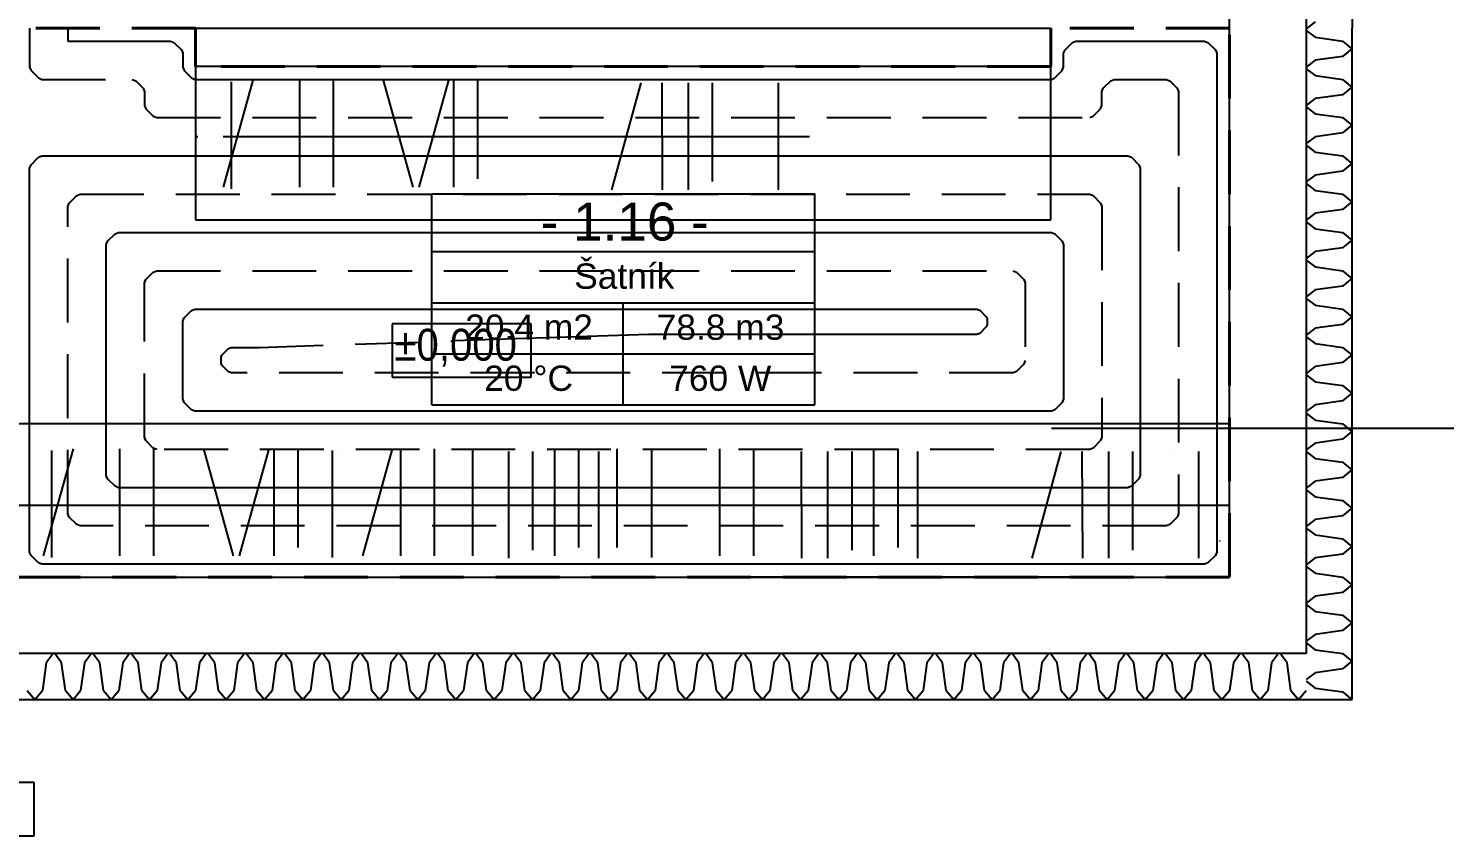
# Model space of a CAD drawing. Header units: millimetres. Extents: x 90740 to 167944, y -39332 to 25855.
# Drawn here: x 102013 to 107561, y -3461 to -298 of the extents above; entities that cross this region are included whole.
import ezdxf

# ---------------------------------------------------------------- set-up
doc = ezdxf.new("R2010")
doc.units = ezdxf.units.MM
doc.linetypes.add('DASH', pattern=[75, 50, -25])
for name, color, linetype in [('1__NP___MIESTNOSTIUK', 7, 'Continuous'), ('ODVODN__POTRUBIE___PODL__VYK_', 7, 'Continuous'), ('OKRAJOV__DILAT_CIA_PDL', 2, 'Continuous'), ('PODLAHOVKA', 7, 'Continuous'), ('PR_VODN__POTRUBIE___PODL__VYK_', 7, 'Continuous'), ('TABU_KY', 7, 'Continuous')]:
    doc.layers.add(name, color=color, linetype=linetype)
doc.layers.add('XR$1$STANDARD', color=252, linetype='Continuous', lineweight=25)
doc.layers.add('XR$1$Text 1_50', color=252, linetype='Continuous', lineweight=25)
doc.styles.add('ARIAL', font='arial.ttf')
doc.styles.add('ISOCP3', font='arial.ttf')

# ---------------------------------------------------------------- blocks, each defined once
blk = doc.blocks.new('A$C90b3fe5d')
at = {"layer": 'XR$1$STANDARD', "linetype": 'Continuous', "lineweight": -2}
for points in [[(7886.2, 3113.5), (7886.3, 3113.4), (7886.2, 3113.3), (7886.1, 3113.4)], [(7886.2, 2963.5), (7886.3, 2963.4), (7886.2, 2963.3), (7886.1, 2963.4)], [(7886.2, 2813.5), (7886.3, 2813.4), (7886.2, 2813.3), (7886.1, 2813.4)], [(7886.2, 2663.5), (7886.3, 2663.4), (7886.2, 2663.3), (7886.1, 2663.4)], [(7886.2, 2513.5), (7886.3, 2513.4), (7886.2, 2513.3), (7886.1, 2513.4)], [(7886.2, 2363.5), (7886.3, 2363.4), (7886.2, 2363.3), (7886.1, 2363.4)], [(7886.2, 2213.5), (7886.3, 2213.4), (7886.2, 2213.3), (7886.1, 2213.4)], [(7886.2, 2063.5), (7886.3, 2063.4), (7886.2, 2063.3), (7886.1, 2063.4)], [(7886.2, 1913.5), (7886.3, 1913.4), (7886.2, 1913.3), (7886.1, 1913.4)], [(7886.2, 1763.5), (7886.3, 1763.4), (7886.2, 1763.3), (7886.1, 1763.4)], [(7886.2, 1613.5), (7886.3, 1613.4), (7886.2, 1613.3), (7886.1, 1613.4)], [(7886.2, 1463.5), (7886.3, 1463.4), (7886.2, 1463.3), (7886.1, 1463.4)], [(7886.2, 1313.5), (7886.3, 1313.4), (7886.2, 1313.3), (7886.1, 1313.4)], [(7886.2, 1163.5), (7886.3, 1163.4), (7886.2, 1163.3), (7886.1, 1163.4)], [(7886.2, 1013.5), (7886.3, 1013.4), (7886.2, 1013.3), (7886.1, 1013.4)], [(7886.2, 863.5), (7886.3, 863.4), (7886.2, 863.3), (7886.1, 863.4)], [(7886.2, 713.5), (7886.3, 713.4), (7886.2, 713.3), (7886.1, 713.4)], [(2792.3, 569.4), (2792.2, 569.3), (2792.1, 569.4), (2792.2, 569.5)], [(2942.3, 569.4), (2942.2, 569.3), (2942.1, 569.4), (2942.2, 569.5)], [(3092.3, 569.4), (3092.2, 569.3), (3092.1, 569.4), (3092.2, 569.5)], [(3242.3, 569.4), (3242.2, 569.3), (3242.1, 569.4), (3242.2, 569.5)], [(3392.3, 569.4), (3392.2, 569.3), (3392.1, 569.4), (3392.2, 569.5)], [(3542.3, 569.4), (3542.2, 569.3), (3542.1, 569.4), (3542.2, 569.5)], [(3692.3, 569.4), (3692.2, 569.3), (3692.1, 569.4), (3692.2, 569.5)], [(3842.3, 569.4), (3842.2, 569.3), (3842.1, 569.4), (3842.2, 569.5)], [(3992.3, 569.4), (3992.2, 569.3), (3992.1, 569.4), (3992.2, 569.5)], [(4142.3, 569.4), (4142.2, 569.3), (4142.1, 569.4), (4142.2, 569.5)], [(4292.3, 569.4), (4292.2, 569.3), (4292.1, 569.4), (4292.2, 569.5)], [(4442.3, 569.4), (4442.2, 569.3), (4442.1, 569.4), (4442.2, 569.5)], [(4592.3, 569.4), (4592.2, 569.3), (4592.1, 569.4), (4592.2, 569.5)], [(4742.3, 569.4), (4742.2, 569.3), (4742.1, 569.4), (4742.2, 569.5)], [(4892.3, 569.4), (4892.2, 569.3), (4892.1, 569.4), (4892.2, 569.5)], [(5042.3, 569.4), (5042.2, 569.3), (5042.1, 569.4), (5042.2, 569.5)], [(5192.3, 569.4), (5192.2, 569.3), (5192.1, 569.4), (5192.2, 569.5)], [(5342.3, 569.4), (5342.2, 569.3), (5342.1, 569.4), (5342.2, 569.5)], [(5492.3, 569.4), (5492.2, 569.3), (5492.1, 569.4), (5492.2, 569.5)], [(5642.3, 569.4), (5642.2, 569.3), (5642.1, 569.4), (5642.2, 569.5)], [(5792.3, 569.4), (5792.2, 569.3), (5792.1, 569.4), (5792.2, 569.5)], [(5942.3, 569.4), (5942.2, 569.3), (5942.1, 569.4), (5942.2, 569.5)], [(6092.3, 569.4), (6092.2, 569.3), (6092.1, 569.4), (6092.2, 569.5)], [(6242.3, 569.4), (6242.2, 569.3), (6242.1, 569.4), (6242.2, 569.5)], [(6392.3, 569.4), (6392.2, 569.3), (6392.1, 569.4), (6392.2, 569.5)], [(6542.3, 569.4), (6542.2, 569.3), (6542.1, 569.4), (6542.2, 569.5)], [(6692.3, 569.4), (6692.2, 569.3), (6692.1, 569.4), (6692.2, 569.5)], [(6842.3, 569.4), (6842.2, 569.3), (6842.1, 569.4), (6842.2, 569.5)], [(6992.3, 569.4), (6992.2, 569.3), (6992.1, 569.4), (6992.2, 569.5)], [(7142.3, 569.4), (7142.2, 569.3), (7142.1, 569.4), (7142.2, 569.5)], [(7292.3, 569.4), (7292.2, 569.3), (7292.1, 569.4), (7292.2, 569.5)], [(7442.3, 569.4), (7442.2, 569.3), (7442.1, 569.4), (7442.2, 569.5)], [(7592.3, 569.4), (7592.2, 569.3), (7592.1, 569.4), (7592.2, 569.5)], [(7742.2, 569.3), (7742.1, 569.4), (7742.2, 569.5)], [(7886.2, 563.5), (7886.3, 563.4), (7886.2, 563.3), (7886.1, 563.4)]]:
    blk.add_hatch(color=256, dxfattribs=at).paths.add_polyline_path(points, flags=16)
for p, q in [((7442.2, 1013.4), (7442.2, 4013.4)), ((7742.2, 4013.4), (7742.2, 713.4)), ((7922.2, 3413.4), (7922.2, 3163.4)), ((3392.2, 3163.4), (6742.2, 3163.4)), ((3392.2, 3013.4), (3392.2, 3163.4)), ((6742.2, 3163.4), (6742.2, 3013.4)), ((7778.2, 3188.5), (7742.2, 3161.5)), ((7922.2, 533.4), (7922.2, 3163.4)), ((7742.2, 3155.2), (7778.2, 3128.2)), ((7778.2, 3128.2), (7886.2, 3113.4)), ((7922.2, 3083.4), (7886.2, 3113.4)), ((7886.2, 3053.4), (7778.2, 3038.5)), ((7886.2, 3053.4), (7922.2, 3083.4)), ((6742.2, 3013.4), (3392.2, 3013.4)), ((3392.2, 3013.4), (3392.2, 2413.4)), ((6742.2, 2413.4), (6742.2, 3013.4)), ((7778.2, 3038.5), (7742.2, 3011.5)), ((7742.2, 3005.2), (7778.2, 2978.2)), ((3616.4, 2959.8), (3500.1, 2541.3)), ((3531.8, 2953.3), (3531.8, 2534.9)), ((3798.7, 2959.8), (3798.7, 2541.3)), ((3931.5, 2959.8), (3931.5, 2541.3)), ((4127.1, 2959.8), (4243.4, 2541.3)), ((4383, 2959.8), (4266.6, 2541.3)), ((4402.3, 2959.8), (4402.3, 2541.3)), ((4496.8, 2959.8), (4496.8, 2573.7)), ((5135.8, 2949.5), (5021.6, 2531)), ((5218.1, 2949.5), (5220.2, 2531)), ((5321.7, 2949.5), (5321.7, 2531)), ((5416.2, 2949.5), (5416.2, 2563.4)), ((5674.5, 2949.5), (5674.5, 2531)), ((7778.2, 2978.2), (7886.2, 2963.4)), ((7922.2, 2933.4), (7886.2, 2963.4)), ((7778.2, 2888.5), (7742.2, 2861.5)), ((7886.2, 2903.4), (7778.2, 2888.5)), ((7886.2, 2903.4), (7922.2, 2933.4)), ((7742.2, 2855.2), (7778.2, 2828.2)), ((7778.2, 2828.2), (7886.2, 2813.4)), ((7922.2, 2783.4), (7886.2, 2813.4)), ((7886.2, 2753.4), (7922.2, 2783.4)), ((3396.4, 2739.3), (3400.9, 2739.3)), ((3500.9, 2739.3), (5796.4, 2739.3)), ((7778.2, 2738.5), (7742.2, 2711.5)), ((7886.2, 2753.4), (7778.2, 2738.5)), ((7742.2, 2705.2), (7778.2, 2678.2)), ((7778.2, 2678.2), (7886.2, 2663.4)), ((7922.2, 2633.4), (7886.2, 2663.4)), ((7886.2, 2603.4), (7922.2, 2633.4)), ((7778.2, 2588.5), (7742.2, 2561.5)), ((7742.2, 2555.2), (7778.2, 2528.2)), ((7886.2, 2603.4), (7778.2, 2588.5)), ((7778.2, 2528.2), (7886.2, 2513.4)), ((7922.2, 2483.4), (7886.2, 2513.4)), ((7886.2, 2453.4), (7778.2, 2438.5)), ((7886.2, 2453.4), (7922.2, 2483.4)), ((3392.2, 2413.4), (6742.2, 2413.4)), ((7778.2, 2438.5), (7742.2, 2411.5)), ((7742.2, 2405.2), (7778.2, 2378.2)), ((7778.2, 2378.2), (7886.2, 2363.4)), ((7922.2, 2333.4), (7886.2, 2363.4)), ((7886.2, 2303.4), (7922.2, 2333.4)), ((7778.2, 2288.5), (7742.2, 2261.5)), ((7886.2, 2303.4), (7778.2, 2288.5)), ((7742.2, 2255.2), (7778.2, 2228.2)), ((7778.2, 2228.2), (7886.2, 2213.4)), ((7922.2, 2183.4), (7886.2, 2213.4)), ((7886.2, 2153.4), (7922.2, 2183.4)), ((7778.2, 2138.5), (7742.2, 2111.5)), ((7886.2, 2153.4), (7778.2, 2138.5)), ((7742.2, 2105.2), (7778.2, 2078.2)), ((7778.2, 2078.2), (7886.2, 2063.4)), ((7922.2, 2033.4), (7886.2, 2063.4)), ((7886.2, 2003.4), (7778.2, 1988.5)), ((7886.2, 2003.4), (7922.2, 2033.4)), ((7778.2, 1988.5), (7742.2, 1961.5)), ((7742.2, 1955.2), (7778.2, 1928.2)), ((7778.2, 1928.2), (7886.2, 1913.4)), ((7922.2, 1883.4), (7886.2, 1913.4)), ((7778.2, 1838.5), (7742.2, 1811.5)), ((7886.2, 1853.4), (7778.2, 1838.5)), ((7886.2, 1853.4), (7922.2, 1883.4)), ((7742.2, 1805.2), (7778.2, 1778.2)), ((7778.2, 1778.2), (7886.2, 1763.4)), ((7922.2, 1733.4), (7886.2, 1763.4)), ((7886.2, 1703.4), (7922.2, 1733.4)), ((7778.2, 1688.5), (7742.2, 1661.5)), ((7886.2, 1703.4), (7778.2, 1688.5)), ((7442.2, 1613.4), (2692.2, 1613.4)), ((7742.2, 1655.2), (7778.2, 1628.2)), ((7778.2, 1628.2), (7886.2, 1613.4)), ((7922.2, 1583.4), (7886.2, 1613.4)), ((7886.2, 1553.4), (7778.2, 1538.5)), ((7886.2, 1553.4), (7922.2, 1583.4)), ((2912.2, 1515.6), (2795.9, 1097.1)), ((2827.6, 1509.1), (2827.6, 1090.6)), ((3094.5, 1515.6), (3094.5, 1097.1)), ((3227.3, 1515.6), (3227.3, 1097.1)), ((3422.9, 1515.6), (3539.3, 1097.1)), ((3678.8, 1515.6), (3562.5, 1097.1)), ((3698.2, 1515.6), (3698.2, 1097.1)), ((3792.6, 1515.6), (3792.6, 1129.5)), ((3792.6, 1515.6), (3792.6, 1515.6)), ((3792.6, 1515.6), (3792.6, 1515.6)), ((3816.6, 1504), (3816.6, 1504)), ((3816.6, 1504), (3816.6, 1504)), ((3927.6, 1509.1), (3927.6, 1090.6)), ((3966.6, 1504), (3966.6, 1504)), ((3966.6, 1504), (3966.6, 1504)), ((4162.2, 1515.6), (4045.9, 1097.1)), ((4194.5, 1515.6), (4194.5, 1097.1)), ((4327.3, 1515.6), (4327.3, 1097.1)), ((4477.4, 1515.6), (4477.4, 1097.1)), ((4617.6, 1505.3), (4617.6, 1086.8)), ((4712.1, 1505.3), (4712.1, 1119.2)), ((4712.1, 1505.3), (4712.1, 1505.3)), ((4712.1, 1505.3), (4712.1, 1505.3)), ((4798.2, 1515.6), (4798.2, 1097.1)), ((4874.1, 1505.3), (4874.1, 1505.3)), ((4874.1, 1505.3), (4874.1, 1505.3)), ((4892.6, 1515.6), (4892.6, 1129.5)), ((4892.6, 1515.6), (4892.6, 1515.6)), ((4892.6, 1515.6), (4892.6, 1515.6)), ((4970.3, 1505.3), (4970.3, 1086.8)), ((5042.6, 1515.6), (5042.6, 1129.5)), ((5042.6, 1515.6), (5042.6, 1515.6)), ((5042.6, 1515.6), (5042.6, 1515.6)), ((5066.6, 1504), (5066.6, 1504)), ((5066.6, 1504), (5066.6, 1504)), ((5177.6, 1509.1), (5177.6, 1090.6)), ((5444.5, 1515.6), (5444.5, 1097.1)), ((5577.4, 1515.6), (5577.4, 1097.1)), ((5764, 1505.3), (5766.1, 1086.8)), ((5867.6, 1505.3), (5867.6, 1086.8)), ((5962.1, 1505.3), (5962.1, 1119.2)), ((5962.1, 1505.3), (5962.1, 1505.3)), ((5962.1, 1505.3), (5962.1, 1505.3)), ((6048.2, 1515.6), (6048.2, 1097.1)), ((6124.1, 1505.3), (6124.1, 1505.3)), ((6124.1, 1505.3), (6124.1, 1505.3)), ((6142.6, 1515.6), (6142.6, 1129.5)), ((6142.6, 1515.6), (6142.6, 1515.6)), ((6142.6, 1515.6), (6142.6, 1515.6)), ((6220.3, 1505.3), (6220.3, 1086.8)), ((6781.6, 1505.3), (6667.4, 1086.8)), ((6864, 1505.3), (6866.1, 1086.8)), ((6967.6, 1505.3), (6967.6, 1086.8)), ((7062.1, 1505.3), (7062.1, 1119.2)), ((7062.1, 1505.3), (7062.1, 1505.3)), ((7062.1, 1505.3), (7062.1, 1505.3)), ((7224.1, 1505.3), (7224.1, 1505.3)), ((7224.1, 1505.3), (7224.1, 1505.3)), ((7320.3, 1505.3), (7320.3, 1086.8)), ((7778.2, 1538.5), (7742.2, 1511.5)), ((7742.2, 1505.2), (7778.2, 1478.2)), ((7778.2, 1478.2), (7886.2, 1463.4)), ((7922.2, 1433.4), (7886.2, 1463.4)), ((7778.2, 1388.5), (7742.2, 1361.5)), ((7886.2, 1403.4), (7778.2, 1388.5)), ((7886.2, 1403.4), (7922.2, 1433.4)), ((7742.2, 1355.2), (7778.2, 1328.2)), ((2692.2, 1295.1), (5092.2, 1295.1)), ((3942.2, 1295.1), (6342.2, 1295.1)), ((5042.2, 1295.1), (7442.2, 1295.1)), ((7778.2, 1328.2), (7886.2, 1313.4)), ((7922.2, 1283.4), (7886.2, 1313.4)), ((7886.2, 1253.4), (7922.2, 1283.4)), ((7778.2, 1238.5), (7742.2, 1211.5)), ((7886.2, 1253.4), (7778.2, 1238.5)), ((7742.2, 1205.2), (7778.2, 1178.2)), ((7778.2, 1178.2), (7886.2, 1163.4)), ((7405.4, 1153.4), (7402.2, 1153.4)), ((7922.2, 1133.4), (7886.2, 1163.4)), ((7886.2, 1103.4), (7922.2, 1133.4)), ((7778.2, 1088.5), (7742.2, 1061.5)), ((7742.2, 1055.2), (7778.2, 1028.2)), ((7886.2, 1103.4), (7778.2, 1088.5)), ((2692.2, 1013.4), (7442.2, 1013.4)), ((6830, 1013.4), (5442.2, 1013.4)), ((7778.2, 1028.2), (7886.2, 1013.4)), ((7922.2, 983.4), (7886.2, 1013.4)), ((7886.2, 953.4), (7778.2, 938.5)), ((7886.2, 953.4), (7922.2, 983.4)), ((7778.2, 938.5), (7742.2, 911.5)), ((7742.2, 905.2), (7778.2, 878.2)), ((7778.2, 878.2), (7886.2, 863.4)), ((7922.2, 833.4), (7886.2, 863.4)), ((7886.2, 803.4), (7922.2, 833.4)), ((7778.2, 788.5), (7742.2, 761.5)), ((7886.2, 803.4), (7778.2, 788.5)), ((7742.2, 755.2), (7778.2, 728.2)), ((7778.2, 728.2), (7886.2, 713.4)), ((7742.2, 713.4), (1792.2, 713.4)), ((2807.1, 677.4), (2792.2, 569.4)), ((2834.1, 713.4), (2807.1, 677.4)), ((2867.4, 677.4), (2840.4, 713.4)), ((2882.2, 569.4), (2867.4, 677.4)), ((2957.1, 677.4), (2942.2, 569.4)), ((2984.1, 713.4), (2957.1, 677.4)), ((3017.4, 677.4), (2990.4, 713.4)), ((3032.2, 569.4), (3017.4, 677.4)), ((3107.1, 677.4), (3092.2, 569.4)), ((3134.1, 713.4), (3107.1, 677.4)), ((3167.4, 677.4), (3140.4, 713.4)), ((3182.2, 569.4), (3167.4, 677.4)), ((3257.1, 677.4), (3242.2, 569.4)), ((3284.1, 713.4), (3257.1, 677.4)), ((3317.4, 677.4), (3290.4, 713.4)), ((3332.2, 569.4), (3317.4, 677.4)), ((3407.1, 677.4), (3392.2, 569.4)), ((3434.1, 713.4), (3407.1, 677.4)), ((3467.4, 677.4), (3440.4, 713.4)), ((3482.2, 569.4), (3467.4, 677.4)), ((3557.1, 677.4), (3542.2, 569.4)), ((3584.1, 713.4), (3557.1, 677.4)), ((3617.4, 677.4), (3590.4, 713.4)), ((3632.2, 569.4), (3617.4, 677.4)), ((3707.1, 677.4), (3692.2, 569.4)), ((3734.1, 713.4), (3707.1, 677.4)), ((3767.4, 677.4), (3740.4, 713.4)), ((3782.2, 569.4), (3767.4, 677.4)), ((3857.1, 677.4), (3842.2, 569.4)), ((3884.1, 713.4), (3857.1, 677.4)), ((3917.4, 677.4), (3890.4, 713.4)), ((3932.2, 569.4), (3917.4, 677.4)), ((4007.1, 677.4), (3992.2, 569.4)), ((4034.1, 713.4), (4007.1, 677.4)), ((4067.4, 677.4), (4040.4, 713.4)), ((4082.2, 569.4), (4067.4, 677.4)), ((4157.1, 677.4), (4142.2, 569.4)), ((4184.1, 713.4), (4157.1, 677.4)), ((4217.4, 677.4), (4190.4, 713.4)), ((4232.2, 569.4), (4217.4, 677.4)), ((4307.1, 677.4), (4292.2, 569.4)), ((4334.1, 713.4), (4307.1, 677.4)), ((4367.4, 677.4), (4340.4, 713.4)), ((4382.2, 569.4), (4367.4, 677.4)), ((4457.1, 677.4), (4442.2, 569.4)), ((4484.1, 713.4), (4457.1, 677.4)), ((4517.4, 677.4), (4490.4, 713.4)), ((4532.2, 569.4), (4517.4, 677.4)), ((4607.1, 677.4), (4592.2, 569.4)), ((4634.1, 713.4), (4607.1, 677.4)), ((4667.4, 677.4), (4640.4, 713.4)), ((4682.2, 569.4), (4667.4, 677.4)), ((4757.1, 677.4), (4742.2, 569.4)), ((4784.1, 713.4), (4757.1, 677.4)), ((4817.4, 677.4), (4790.4, 713.4)), ((4832.2, 569.4), (4817.4, 677.4)), ((4907.1, 677.4), (4892.2, 569.4)), ((4934.1, 713.4), (4907.1, 677.4)), ((4967.4, 677.4), (4940.4, 713.4)), ((4982.2, 569.4), (4967.4, 677.4)), ((5057.1, 677.4), (5042.2, 569.4)), ((5084.1, 713.4), (5057.1, 677.4)), ((5117.4, 677.4), (5090.4, 713.4)), ((5132.2, 569.4), (5117.4, 677.4)), ((5207.1, 677.4), (5192.2, 569.4)), ((5234.1, 713.4), (5207.1, 677.4)), ((5267.4, 677.4), (5240.4, 713.4)), ((5282.2, 569.4), (5267.4, 677.4)), ((5357.1, 677.4), (5342.2, 569.4)), ((5384.1, 713.4), (5357.1, 677.4)), ((5417.4, 677.4), (5390.4, 713.4)), ((5432.2, 569.4), (5417.4, 677.4)), ((5507.1, 677.4), (5492.2, 569.4)), ((5534.1, 713.4), (5507.1, 677.4)), ((5567.4, 677.4), (5540.4, 713.4)), ((5582.2, 569.4), (5567.4, 677.4)), ((5657.1, 677.4), (5642.2, 569.4)), ((5684.1, 713.4), (5657.1, 677.4)), ((5717.4, 677.4), (5690.4, 713.4)), ((5732.2, 569.4), (5717.4, 677.4)), ((5807.1, 677.4), (5792.2, 569.4)), ((5834.1, 713.4), (5807.1, 677.4)), ((5867.4, 677.4), (5840.4, 713.4)), ((5882.2, 569.4), (5867.4, 677.4)), ((5957.1, 677.4), (5942.2, 569.4)), ((5984.1, 713.4), (5957.1, 677.4)), ((6017.4, 677.4), (5990.4, 713.4)), ((6032.2, 569.4), (6017.4, 677.4)), ((6107.1, 677.4), (6092.2, 569.4)), ((6134.1, 713.4), (6107.1, 677.4)), ((6167.4, 677.4), (6140.4, 713.4)), ((6182.2, 569.4), (6167.4, 677.4)), ((6257.1, 677.4), (6242.2, 569.4)), ((6284.1, 713.4), (6257.1, 677.4)), ((6317.4, 677.4), (6290.4, 713.4)), ((6332.2, 569.4), (6317.4, 677.4)), ((6407.1, 677.4), (6392.2, 569.4)), ((6434.1, 713.4), (6407.1, 677.4)), ((6467.4, 677.4), (6440.4, 713.4)), ((6482.2, 569.4), (6467.4, 677.4)), ((6557.1, 677.4), (6542.2, 569.4)), ((6584.1, 713.4), (6557.1, 677.4)), ((6617.4, 677.4), (6590.4, 713.4)), ((6632.2, 569.4), (6617.4, 677.4)), ((6707.1, 677.4), (6692.2, 569.4)), ((6734.1, 713.4), (6707.1, 677.4)), ((6767.4, 677.4), (6740.4, 713.4)), ((6782.2, 569.4), (6767.4, 677.4)), ((6857.1, 677.4), (6842.2, 569.4)), ((6884.1, 713.4), (6857.1, 677.4)), ((6917.4, 677.4), (6890.4, 713.4)), ((6932.2, 569.4), (6917.4, 677.4)), ((7007.1, 677.4), (6992.2, 569.4)), ((7034.1, 713.4), (7007.1, 677.4)), ((7067.4, 677.4), (7040.4, 713.4)), ((7082.2, 569.4), (7067.4, 677.4)), ((7157.1, 677.4), (7142.2, 569.4)), ((7184.1, 713.4), (7157.1, 677.4)), ((7217.4, 677.4), (7190.4, 713.4)), ((7232.2, 569.4), (7217.4, 677.4)), ((7307.1, 677.4), (7292.2, 569.4)), ((7334.1, 713.4), (7307.1, 677.4)), ((7367.4, 677.4), (7340.4, 713.4)), ((7382.2, 569.4), (7367.4, 677.4)), ((7457.1, 677.4), (7442.2, 569.4)), ((7484.1, 713.4), (7457.1, 677.4)), ((7517.4, 677.4), (7490.4, 713.4)), ((7532.2, 569.4), (7517.4, 677.4)), ((7607.1, 677.4), (7592.2, 569.4)), ((7634.1, 713.4), (7607.1, 677.4)), ((7667.4, 677.4), (7640.4, 713.4)), ((7682.2, 569.4), (7667.4, 677.4)), ((7922.2, 683.4), (7886.2, 713.4)), ((7886.2, 653.4), (7922.2, 683.4)), ((7778.2, 638.5), (7742.2, 611.5)), ((7886.2, 653.4), (7778.2, 638.5)), ((2732.2, 569.4), (2762.2, 533.4)), ((2762.2, 533.4), (2792.2, 569.4)), ((2882.2, 569.4), (2912.2, 533.4)), ((2912.2, 533.4), (2942.2, 569.4)), ((3032.2, 569.4), (3062.2, 533.4)), ((3062.2, 533.4), (3092.2, 569.4)), ((3182.2, 569.4), (3212.2, 533.4)), ((3212.2, 533.4), (3242.2, 569.4)), ((3332.2, 569.4), (3362.2, 533.4)), ((3362.2, 533.4), (3392.2, 569.4)), ((3482.2, 569.4), (3512.2, 533.4)), ((3512.2, 533.4), (3542.2, 569.4)), ((3632.2, 569.4), (3662.2, 533.4)), ((3662.2, 533.4), (3692.2, 569.4)), ((3782.2, 569.4), (3812.2, 533.4)), ((3812.2, 533.4), (3842.2, 569.4)), ((3932.2, 569.4), (3962.2, 533.4)), ((3962.2, 533.4), (3992.2, 569.4)), ((4082.2, 569.4), (4112.2, 533.4)), ((4112.2, 533.4), (4142.2, 569.4)), ((4232.2, 569.4), (4262.2, 533.4)), ((4262.2, 533.4), (4292.2, 569.4)), ((4382.2, 569.4), (4412.2, 533.4)), ((4412.2, 533.4), (4442.2, 569.4)), ((4532.2, 569.4), (4562.2, 533.4)), ((4562.2, 533.4), (4592.2, 569.4)), ((4682.2, 569.4), (4712.2, 533.4)), ((4712.2, 533.4), (4742.2, 569.4)), ((4832.2, 569.4), (4862.2, 533.4)), ((4862.2, 533.4), (4892.2, 569.4)), ((4982.2, 569.4), (5012.2, 533.4)), ((5012.2, 533.4), (5042.2, 569.4)), ((5132.2, 569.4), (5162.2, 533.4)), ((5162.2, 533.4), (5192.2, 569.4)), ((5282.2, 569.4), (5312.2, 533.4)), ((5312.2, 533.4), (5342.2, 569.4)), ((5432.2, 569.4), (5462.2, 533.4)), ((5462.2, 533.4), (5492.2, 569.4)), ((5582.2, 569.4), (5612.2, 533.4)), ((5612.2, 533.4), (5642.2, 569.4)), ((5732.2, 569.4), (5762.2, 533.4)), ((5762.2, 533.4), (5792.2, 569.4)), ((5882.2, 569.4), (5912.2, 533.4)), ((5912.2, 533.4), (5942.2, 569.4)), ((6032.2, 569.4), (6062.2, 533.4)), ((6062.2, 533.4), (6092.2, 569.4)), ((6182.2, 569.4), (6212.2, 533.4)), ((6212.2, 533.4), (6242.2, 569.4)), ((6332.2, 569.4), (6362.2, 533.4)), ((6362.2, 533.4), (6392.2, 569.4)), ((6482.2, 569.4), (6512.2, 533.4)), ((6512.2, 533.4), (6542.2, 569.4)), ((6632.2, 569.4), (6662.2, 533.4)), ((6662.2, 533.4), (6692.2, 569.4)), ((6782.2, 569.4), (6812.2, 533.4)), ((6812.2, 533.4), (6842.2, 569.4)), ((6932.2, 569.4), (6962.2, 533.4)), ((6962.2, 533.4), (6992.2, 569.4)), ((7082.2, 569.4), (7112.2, 533.4)), ((7112.2, 533.4), (7142.2, 569.4)), ((7232.2, 569.4), (7262.2, 533.4)), ((7262.2, 533.4), (7292.2, 569.4)), ((7382.2, 569.4), (7412.2, 533.4)), ((7412.2, 533.4), (7442.2, 569.4)), ((7532.2, 569.4), (7562.2, 533.4)), ((7562.2, 533.4), (7592.2, 569.4)), ((7682.2, 569.4), (7712.2, 533.4)), ((7712.2, 533.4), (7742.2, 569.4)), ((7742.2, 605.2), (7778.2, 578.2)), ((7778.2, 578.2), (7886.2, 563.4)), ((7922.2, 533.4), (7886.2, 563.4)), ((1752.2, 533.4), (7922.2, 533.4)), ((7922.2, 533.4), (7922.2, 533.4))]:
    blk.add_line(p, q, dxfattribs=at)
at = {"layer": 'XR$1$Text 1_50', "linetype": 'Continuous', "lineweight": -2}
for p, q in [((4706.4, 2004.9), (4162.1, 2004.9)), ((4162.1, 2004.9), (4162.1, 1796.6)), ((4706.4, 1796.6), (4706.4, 2004.9)), ((4162.1, 1796.6), (4706.4, 1796.6)), ((2760.2, 208.3), (2230.6, 208.3)), ((2760.2, 0), (2760.2, 208.3)), ((2230.6, 0), (2760.2, 0))]:
    blk.add_line(p, q, dxfattribs=at)
at = {"layer": 'XR$1$Text 1_50', "lineweight": -2, "style": 'ISOCP3', "width": 0.9}
blk.add_text('±0,000', height=125, dxfattribs=at).set_placement((4171.3, 1861.1))

msp = doc.modelspace()

# ---------------------------------------------------------------- linework, layer by layer
at = {"layer": '1__NP___MIESTNOSTIUK', "color": 18}
for p, q in [((103592.9, -1172.6), (103592.9, -945.6)), ((103592.9, -945.6), (105092.9, -945.6)), ((105092.9, -1172.6), (105092.9, -945.6)), ((103592.9, -1372.6), (103592.9, -1172.6)), ((103592.9, -1172.6), (105092.9, -1172.6)), ((103592.9, -1172.6), (105092.9, -1172.6)), ((105092.9, -1372.6), (105092.9, -1172.6)), ((103592.9, -1572.6), (103592.9, -1372.6)), ((103592.9, -1372.6), (105092.9, -1372.6)), ((103592.9, -1372.6), (105092.9, -1372.6)), ((104342.9, -1572.6), (104342.9, -1372.6)), ((105092.9, -1572.6), (105092.9, -1372.6)), ((103592.9, -1772.6), (103592.9, -1572.6)), ((103592.9, -1572.6), (105092.9, -1572.6)), ((103592.9, -1572.6), (105092.9, -1572.6)), ((104342.9, -1772.6), (104342.9, -1572.6)), ((105092.9, -1772.6), (105092.9, -1572.6)), ((103592.9, -1772.6), (105092.9, -1772.6))]:
    msp.add_line(p, q, dxfattribs=at)
at = {"layer": 'ODVODN__POTRUBIE___PODL__VYK_', "color": 172, "linetype": 'DASH'}
msp.add_line((102017.9, -297.6), (102017.9, -347.6), dxfattribs=at)
at = {"layer": 'OKRAJOV__DILAT_CIA_PDL', "color": 95, "linetype": 'DASH', "lineweight": 40, "ltscale": 5}
msp.add_lwpolyline([(106017.9, -447.6), (102667.9, -447.6), (102667.9, -297.6), (101967.9, -297.6), (101967.9, -2447.6), (106717.9, -2447.6), (106717.9, -297.6), (106017.9, -297.6), (106017.9, -447.6)], dxfattribs=at)
at = {"layer": 'PODLAHOVKA', "color": 12, "ltscale": 5}
msp.add_lwpolyline([(102167.9, -347.6), (102570.1, -347.6), (102583.4, -353.1), (102612.4, -382.1), (102617.9, -395.4), (102617.9, -449.8), (102623.4, -463.1), (102652.4, -492.1), (102665.7, -497.6), (106020.1, -497.6), (106033.4, -492.1), (106062.4, -463.1), (106067.9, -449.8), (106067.9, -395.4), (106073.4, -382.1), (106102.4, -353.1), (106115.7, -347.6), (106620.1, -347.6), (106633.4, -353.1), (106662.4, -382.1), (106667.9, -395.4), (106667.9, -2349.8), (106662.4, -2363.1), (106633.4, -2392.1), (106620.1, -2397.6), (102065.7, -2397.6), (102052.4, -2392.1), (102023.4, -2363.1), (102017.9, -2349.8), (102017.9, -845.4), (102023.4, -832.1), (102052.4, -803.1), (102065.7, -797.6), (106320.1, -797.6), (106333.4, -803.1), (106362.4, -832.1), (106367.9, -845.4), (106367.9, -2049.8), (106362.4, -2063.1), (106333.4, -2092.1), (106320.1, -2097.6), (102365.7, -2097.6), (102352.4, -2092.1), (102323.4, -2063.1), (102317.9, -2049.8), (102317.9, -1145.4), (102323.4, -1132.1), (102352.4, -1103.1), (102365.7, -1097.6), (106020.1, -1097.6), (106033.4, -1103.1), (106062.4, -1132.1), (106067.9, -1145.4), (106067.9, -1749.8), (106062.4, -1763.1), (106033.4, -1792.1), (106020.1, -1797.6), (102665.7, -1797.6), (102652.4, -1792.1), (102623.4, -1763.1), (102617.9, -1749.8), (102617.9, -1445.4), (102623.4, -1432.1), (102652.4, -1403.1), (102665.7, -1397.6), (105728.1, -1397.6), (105739.2, -1402.2), (105764.6, -1427.7), (105767.9, -1435.6), (105767.9, -1459.7), (105764.6, -1467.5), (105739.2, -1493), (105728.1, -1497.6), (104442.9, -1497.6), (103680.4, -1522.6)], dxfattribs=at)
at = {"layer": 'PODLAHOVKA', "color": 172, "linetype": 'DASH', "ltscale": 5}
msp.add_lwpolyline([(102017.9, -347.6), (102017.9, -449.8), (102023.4, -463.1), (102052.4, -492.1), (102065.7, -497.6), (102420.1, -497.6), (102433.4, -503.1), (102462.4, -532.1), (102467.9, -545.4), (102467.9, -599.8), (102473.4, -613.1), (102502.4, -642.1), (102515.7, -647.6), (106170.1, -647.6), (106183.4, -642.1), (106212.4, -613.1), (106217.9, -599.8), (106217.9, -545.4), (106223.4, -532.1), (106252.4, -503.1), (106265.7, -497.6), (106470.1, -497.6), (106483.4, -503.1), (106512.4, -532.1), (106517.9, -545.4), (106517.9, -2199.8), (106512.4, -2213.1), (106483.4, -2242.1), (106470.1, -2247.6), (102215.7, -2247.6), (102202.4, -2242.1), (102173.4, -2213.1), (102167.9, -2199.8), (102167.9, -995.4), (102173.4, -982.1), (102202.4, -953.1), (102215.7, -947.6), (106170.1, -947.6), (106183.4, -953.1), (106212.4, -982.1), (106217.9, -995.4), (106217.9, -1899.8), (106212.4, -1913.1), (106183.4, -1942.1), (106170.1, -1947.6), (102515.7, -1947.6), (102502.4, -1942.1), (102473.4, -1913.1), (102467.9, -1899.8), (102467.9, -1295.4), (102473.4, -1282.1), (102502.4, -1253.1), (102515.7, -1247.6), (105870.1, -1247.6), (105883.4, -1253.1), (105912.4, -1282.1), (105917.9, -1295.4), (105917.9, -1599.8), (105912.4, -1613.1), (105883.4, -1642.1), (105870.1, -1647.6), (102807.7, -1647.6), (102796.6, -1643), (102771.1, -1617.5), (102767.9, -1609.7), (102767.9, -1585.6), (102771.1, -1577.7), (102796.6, -1552.2), (102807.7, -1547.6), (102917.9, -1547.6), (103680.4, -1522.6)], dxfattribs=at)
at = {"layer": 'PR_VODN__POTRUBIE___PODL__VYK_', "color": 12}
msp.add_line((102167.9, -297.6), (102167.9, -347.6), dxfattribs=at)
at = {"layer": 'TABU_KY', "color": 5}
msp.add_line((108500.1, -1865.6), (106020.1, -1865.6), dxfattribs=at)

# ---------------------------------------------------------------- block references
at = {"linetype": 'Continuous'}
msp.add_blockref('A$C90b3fe5d', (99275.7, -3461), dxfattribs=at)

# ---------------------------------------------------------------- texts
at = {"layer": '1__NP___MIESTNOSTIUK', "color": 18, "style": 'ARIAL'}
for s, height, p in [('- 1.16 -', 148.72, (104019.9, -1129.1)), ('Šatník', 99.15, (104150.9, -1318.1)), ('20.4 m2', 99.15, (103723.9, -1518.1)), ('78.8 m3', 99.15, (104473.9, -1518.1)), ('20 °C', 99.15, (103798.4, -1718.1)), ('760 W', 99.15, (104522.9, -1718.1))]:
    msp.add_text(s, height=height, dxfattribs=at).set_placement(p)

doc.saveas('drawing.dxf')
